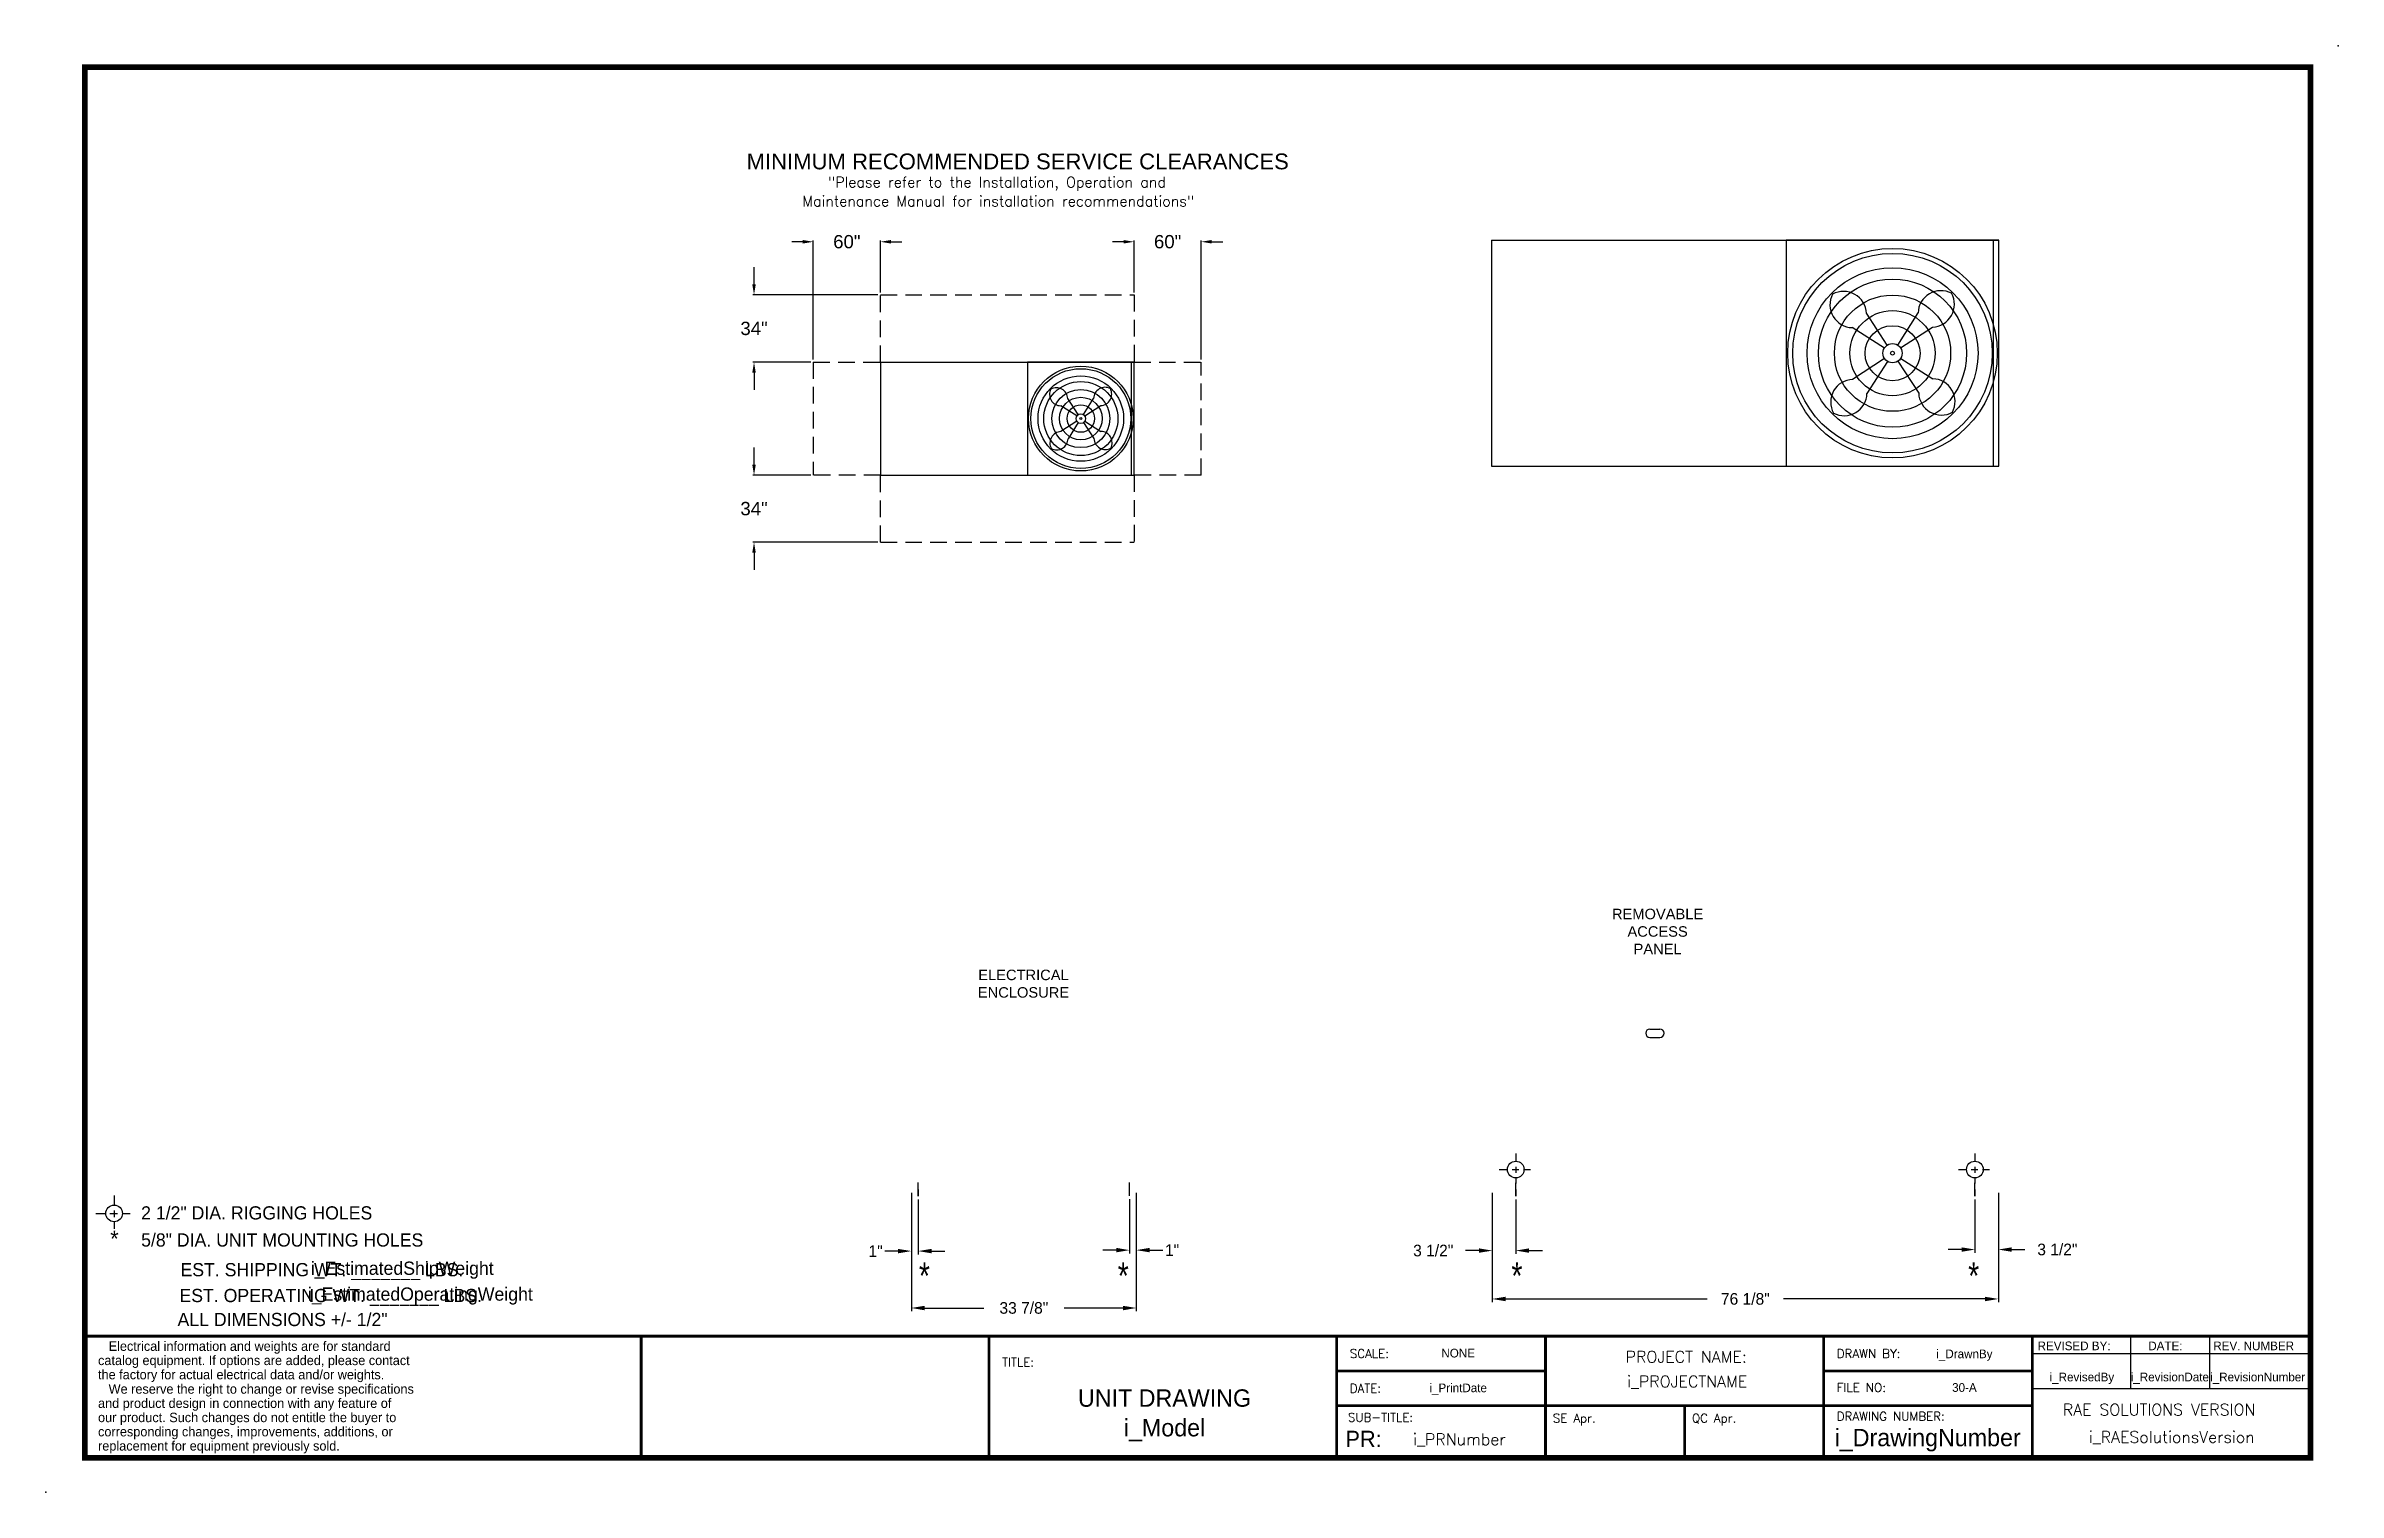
# Model space of a CAD drawing. Extents: x 329 to 674, y -7 to 211.
import ezdxf
from ezdxf.enums import TextEntityAlignment as Align

# ---------------------------------------------------------------- set-up
doc = ezdxf.new("R2010")
doc.units = 0
doc.header["$MEASUREMENT"] = 0
doc.linetypes.add('DASHED', pattern=[0.75, 0.5, -0.25])
doc.layers.get('0').update_dxf_attribs({"color": 1, "linetype": 'CONTINUOUS'})
doc.styles.add('dimentions', font='ARIAL.TTF')
doc.styles.add('SIMPLEX', font='SIMPLEX')
doc.styles.add('SLDTEXTSTYLE0', font='ARIAL.TTF', dxfattribs={"width": 0.75})
doc.dimstyles.get("Standard").update_dxf_attribs({"dimtxt": 1.75, "dimasz": 2, "dimexe": 0.5, "dimexo": 0.5, "dimgap": 0.5, "dimtad": 0, "dimtih": 1, "dimtoh": 1, "dimdec": 3, "dimzin": 0, "dimdsep": 46, "dimlunit": 5, "dimtxsty": 'STANDARD', "dimcen": 0.09, "dimadec": 0, "dimazin": 0, "dimtfac": 1, "dimtdec": 3, "dimtofl": 0, "dimtmove": 0, "dimatfit": 3, "dimfxl": 1, "dimfrac": 2, "dimtolj": 1, "dimtzin": 0, "dimarcsym": 0})

# ---------------------------------------------------------------- blocks, each defined once
blk = doc.blocks.new('*D19')
at = {"color": 0, "lineweight": -2}
for p, q in [((546.44, 38.15), (546.44, 21.69)), ((622.51, 38.15), (622.51, 21.69)), ((548.44, 22.19), (578.73, 22.19)), ((620.51, 22.19), (590.23, 22.19))]:
    blk.add_line(p, q, dxfattribs=at)
at = {"color": 0}
for points in [[(548.44, 22.52), (548.44, 21.85), (546.44, 22.19)], [(620.51, 22.52), (620.51, 21.85), (622.51, 22.19)]]:
    blk.add_solid(points, dxfattribs=at)
at = {"color": 0, "insert": (584.48, 22.19), "char_height": 1.75, "attachment_point": 5}
blk.add_mtext('\\A1;76 1/8"', dxfattribs=at)
blk = doc.blocks.new('*D20')
at = {"color": 0, "lineweight": -2}
for p, q in [((546.44, 38.15), (546.44, 28.96)), ((549.98, 37.15), (549.98, 28.96)), ((544.44, 29.46), (542.44, 29.46)), ((551.98, 29.46), (553.98, 29.46))]:
    blk.add_line(p, q, dxfattribs=at)
at = {"color": 0}
for points in [[(544.44, 29.8), (544.44, 29.13), (546.44, 29.46)], [(551.98, 29.8), (551.98, 29.13), (549.98, 29.46)]]:
    blk.add_solid(points, dxfattribs=at)
at = {"color": 0, "insert": (537.57, 29.46), "char_height": 1.75, "attachment_point": 5}
blk.add_mtext('\\A1;3 1/2"', dxfattribs=at)
blk = doc.blocks.new('*D21')
at = {"color": 0, "lineweight": -2}
for p, q in [((622.51, 38.15), (622.51, 29.12)), ((618.98, 37.15), (618.98, 29.12)), ((616.98, 29.62), (614.98, 29.62)), ((624.51, 29.62), (626.51, 29.62))]:
    blk.add_line(p, q, dxfattribs=at)
at = {"color": 0}
for points in [[(616.98, 29.95), (616.98, 29.28), (618.98, 29.62)], [(624.51, 29.95), (624.51, 29.28), (622.51, 29.62)]]:
    blk.add_solid(points, dxfattribs=at)
at = {"color": 0, "insert": (631.38, 29.62), "char_height": 1.75, "attachment_point": 5}
blk.add_mtext('\\A1;3 1/2"', dxfattribs=at)
blk = doc.blocks.new('*D22')
at = {"color": 0, "lineweight": -2}
for p, q in [((459.13, 38.15), (459.13, 20.33)), ((492.94, 38.15), (492.94, 20.33)), ((461.13, 20.83), (470, 20.83)), ((490.94, 20.83), (482.08, 20.83))]:
    blk.add_line(p, q, dxfattribs=at)
at = {"color": 0}
for points in [[(461.13, 21.16), (461.13, 20.49), (459.13, 20.83)], [(490.94, 21.16), (490.94, 20.49), (492.94, 20.83)]]:
    blk.add_solid(points, dxfattribs=at)
at = {"color": 0, "insert": (476.04, 20.83), "char_height": 1.75, "attachment_point": 5}
blk.add_mtext('\\A1;33 7/8"', dxfattribs=at)
blk = doc.blocks.new('*D23')
at = {"color": 0, "lineweight": -2}
for p, q in [((459.13, 38.15), (459.13, 28.89)), ((460.16, 37.15), (460.16, 28.89)), ((457.13, 29.39), (455.13, 29.39)), ((462.16, 29.39), (464.16, 29.39))]:
    blk.add_line(p, q, dxfattribs=at)
at = {"color": 0}
for points in [[(457.13, 29.72), (457.13, 29.05), (459.13, 29.39)], [(462.16, 29.72), (462.16, 29.05), (460.16, 29.39)]]:
    blk.add_solid(points, dxfattribs=at)
at = {"color": 0, "insert": (453.76, 29.39), "char_height": 1.75, "attachment_point": 5}
blk.add_mtext('\\A1;1"', dxfattribs=at)
blk = doc.blocks.new('*D24')
at = {"color": 0, "lineweight": -2}
for p, q in [((492.94, 38.15), (492.94, 29.03)), ((491.92, 37.21), (491.92, 29.03)), ((489.92, 29.53), (487.92, 29.53)), ((494.94, 29.53), (496.94, 29.53))]:
    blk.add_line(p, q, dxfattribs=at)
at = {"color": 0}
for points in [[(489.92, 29.87), (489.92, 29.2), (491.92, 29.53)], [(494.94, 29.87), (494.94, 29.2), (492.94, 29.53)]]:
    blk.add_solid(points, dxfattribs=at)
at = {"color": 0, "insert": (498.32, 29.53), "char_height": 1.75, "attachment_point": 5}
blk.add_mtext('\\A1;1"', dxfattribs=at)

msp = doc.modelspace()

# ---------------------------------------------------------------- linework, layer by layer
at = {"color": 1, "lineweight": 30, "ltscale": 5}
for p, q in [((442.813, 181.1454), (441.1441, 181.1454)), ((444.39, 163.4352), (444.39, 181.3254)), ((454.4786, 173.5237), (454.4786, 181.3254)), ((454.4786, 173.5237), (454.4786, 181.3254)), ((456.0556, 181.1454), (457.7244, 181.1454)), ((491.0266, 181.1454), (489.3577, 181.1454)), ((492.6036, 173.5237), (492.6036, 181.3254)), ((492.6036, 173.5237), (492.6036, 181.3254)), ((502.6921, 163.4352), (502.6921, 181.3254)), ((504.2691, 181.1454), (505.938, 181.1454)), ((546.3512, 181.3893), (622.6012, 181.3893)), ((546.3512, 181.3893), (546.3512, 147.3893)), ((590.6012, 181.3893), (590.6012, 147.3893)), ((622.6012, 181.3893), (590.6012, 181.3893)), ((590.6012, 181.3893), (606.6012, 181.3893)), ((621.7891, 147.3893), (621.7891, 181.3893)), ((622.6012, 147.3893), (622.6012, 181.3893)), ((435.4858, 174.7257), (435.4858, 177.3145)), ((454.1036, 173.1487), (435.3058, 173.1487)), ((444.015, 163.0602), (435.3058, 163.0602)), ((444.015, 163.0602), (435.3058, 163.0602)), ((454.4786, 163.0602), (492.6036, 163.0602)), ((454.4786, 163.0602), (454.4786, 146.0602)), ((492.6036, 163.0602), (476.6036, 163.0602)), ((476.6036, 163.0602), (476.6036, 146.0602)), ((476.6036, 163.0602), (484.6036, 163.0602)), ((492.1975, 146.0602), (492.1975, 163.0602)), ((492.6036, 146.0602), (492.6036, 163.0602)), ((435.4858, 161.4832), (435.4858, 158.8944)), ((435.4858, 147.6372), (435.4858, 150.226)), ((444.015, 146.0602), (435.3058, 146.0602)), ((444.015, 146.0602), (435.3058, 146.0602)), ((454.4786, 146.0602), (492.6036, 146.0602)), ((476.6036, 146.0602), (492.6036, 146.0602)), ((546.3512, 147.3893), (622.6012, 147.3893)), ((590.6012, 147.3893), (622.6012, 147.3893)), ((454.1036, 135.9716), (435.3058, 135.9716)), ((435.4858, 134.3946), (435.4858, 131.8058)), ((460.1501, 37.7131), (460.1501, 39.7131)), ((460.1623, 37.6506), (460.1623, 39.6506)), ((460.1623, 38.6506), (460.1623, 37.6506)), ((491.9244, 37.7131), (491.9244, 39.7131)), ((549.9762, 37.6506), (549.9762, 39.6506)), ((549.9762, 38.6506), (549.9762, 37.6506)), ((618.9762, 37.6506), (618.9762, 39.6506)), ((618.9762, 38.6506), (618.9762, 37.6506))]:
    msp.add_line(p, q, dxfattribs=at)
at = {"color": 1, "linetype": 'DASHED', "lineweight": 30, "ltscale": 5}
for p, q in [((454.4786, 173.1487), (492.6036, 173.1487)), ((454.4786, 163.0602), (454.4786, 173.1487)), ((492.6036, 173.1487), (492.6036, 163.0602)), ((444.39, 163.0602), (444.39, 146.0602)), ((444.39, 163.0602), (454.4786, 163.0602)), ((492.6036, 163.0602), (502.6921, 163.0602)), ((502.6921, 146.0602), (502.6921, 163.0602)), ((454.4786, 146.0602), (444.39, 146.0602)), ((454.4786, 135.9716), (454.4786, 146.0602)), ((502.6921, 146.0602), (492.6036, 146.0602)), ((492.6036, 146.0602), (492.6036, 135.9716)), ((454.4786, 135.9716), (492.6036, 135.9716))]:
    msp.add_line(p, q, dxfattribs=at)
at = {"color": 1, "lineweight": 30}
for p, q in [((605.8052, 165.6028), (602.6672, 170.3863)), ((607.3793, 165.6144), (610.4464, 170.4436)), ((605.3761, 165.1674), (600.547, 168.2345)), ((607.8147, 165.1854), (612.5982, 168.3233)), ((605.3877, 163.5933), (600.6043, 160.4553)), ((605.8231, 163.1642), (602.756, 158.3351)), ((607.3973, 163.1758), (610.5352, 158.3924)), ((607.8263, 163.6112), (612.6555, 160.5441)), ((483.991, 154.9492), (481.5764, 156.4828)), ((484.2055, 155.1669), (482.6366, 157.5586)), ((484.9926, 155.1727), (486.5262, 157.5873)), ((485.2103, 154.9582), (487.602, 156.5272)), ((483.9968, 154.1621), (481.6051, 152.5932)), ((484.2145, 153.9476), (482.681, 151.533)), ((485.0016, 153.9534), (486.5706, 151.5617)), ((485.2161, 154.1711), (487.6307, 152.6376)), ((570.1325, 62.7649), (571.6325, 62.7649)), ((570.1325, 61.5149), (571.6325, 61.5149))]:
    msp.add_line(p, q, dxfattribs=at)
at = {"lineweight": 30}
for p, q in [((547.4932, 41.6506), (548.7086, 41.6506)), ((549.4098, 41.6506), (550.4347, 41.6506)), ((549.9762, 44.0792), (549.9762, 42.8807)), ((549.9762, 42.0391), (549.9762, 41.1327)), ((551.1359, 41.6506), (552.1744, 41.6506)), ((616.4932, 41.6506), (617.7086, 41.6506)), ((618.4098, 41.6506), (619.4347, 41.6506)), ((618.9762, 44.0792), (618.9762, 42.8807)), ((618.9762, 42.0391), (618.9762, 41.1327)), ((620.1359, 41.6506), (621.1744, 41.6506)), ((549.9762, 40.4853), (549.9762, 39.5402)), ((618.9762, 40.4853), (618.9762, 39.5402)), ((336.5734, 35.0535), (337.9104, 35.0535)), ((338.6817, 35.0535), (339.8091, 35.0535)), ((339.3047, 37.7249), (339.3047, 36.4065)), ((339.3047, 35.4808), (339.3047, 34.4838)), ((340.5804, 35.0535), (341.7227, 35.0535)), ((339.3047, 33.7716), (339.3047, 32.732)), ((418.528, -1.7032), (418.528, 16.592)), ((470.8, -1.7032), (470.8, 16.592)), ((523.072, 16.592), (627.616, 16.592)), ((523.072, -1.7032), (523.072, 16.592)), ((554.4352, 16.592), (554.4352, -1.7032)), ((596.2528, 16.592), (596.2528, 6.1376)), ((627.616, 16.592), (627.616, -1.7032)), ((627.616, 16.592), (669.4336, 16.592)), ((627.616, 16.592), (627.616, 13.9784)), ((627.616, 13.9784), (669.4336, 13.9784)), ((642.371, 16.592), (642.371, 8.7512)), ((654.2539, 16.592), (654.2539, 8.7512)), ((554.4352, 11.3648), (523.072, 11.3648)), ((596.2528, 11.3648), (627.616, 11.3648)), ((596.2528, 6.1376), (596.2528, 11.3648)), ((627.616, 8.7512), (669.4336, 8.7512)), ((627.616, 6.1376), (523.072, 6.1376)), ((575.344, 6.1376), (575.344, -1.7032)), ((596.2528, 6.1376), (596.2528, -1.7032))]:
    msp.add_line(p, q, dxfattribs=at)
at = {"const_width": 0.8364}
msp.add_lwpolyline([(334.8928, -1.7032), (669.4336, -1.7032), (669.4336, 207.3848), (334.8928, 207.3848), (334.8928, -1.7032)], dxfattribs=at)
at = {"lineweight": 30, "const_width": 0.4182}
for points in [[(419.0224, 16.592), (334.8928, 16.592)], [(669.4336, 16.592), (418.528, 16.592), (418.528, -1.7032)], [(470.8, 16.592), (470.8, -1.7032)], [(523.072, 16.592), (523.072, -1.7032)], [(554.4352, 16.592), (554.4352, -1.7032)], [(596.2528, 16.592), (596.2528, -1.7032)], [(627.616, -1.7032), (627.616, 16.592), (669.4336, 16.592)], [(554.4352, 11.3648), (523.072, 11.3648)], [(627.616, 11.3648), (596.2528, 11.3648), (596.2528, -1.7032)], [(627.616, 6.1376), (523.072, 6.1376)], [(575.344, 6.1376), (575.344, -1.7032)]]:
    msp.add_lwpolyline(points, dxfattribs=at)
at = {"color": 1, "lineweight": 30}
for centre, radius in [((606.6012, 164.3893), 15.75), ((606.6012, 164.3893), 15), ((606.6012, 164.3893), 12.8518), ((606.6012, 164.3893), 11.1391), ((606.6012, 164.3893), 8.7386), ((606.6012, 164.3893), 6.4014), ((606.6012, 164.3893), 4.1326), ((606.6012, 164.3893), 1.4513), ((484.6036, 154.5602), 7.875), ((484.6036, 154.5602), 7.5), ((606.6012, 164.3893), 0.2865), ((484.6036, 154.5602), 6.4259), ((484.6036, 154.5602), 5.5696), ((484.6036, 154.5602), 4.3693), ((484.6036, 154.5602), 3.2007), ((484.6036, 154.5602), 2.0663), ((484.6036, 154.5602), 0.7256), ((484.6036, 154.5602), 0.1432), ((549.9762, 41.6506), 1.25), ((618.9762, 41.6506), 1.25)]:
    msp.add_circle(centre, radius, dxfattribs=at)
at = {"lineweight": 30}
msp.add_circle((339.3047, 35.0535), 1.2536, dxfattribs=at)
at = {"color": 1, "lineweight": 30}
for centre, radius, start, end in [((600.6272, 171.6602), 3.4266, 152.144467, 268.658826), ((599.2431, 170.2556), 3.4266, 2.185287, 118.699646), ((613.8721, 170.3634), 3.4266, 62.144467, 178.658826), ((612.4675, 171.7474), 3.4266, 272.185287, 28.699646), ((481.6165, 158.1956), 1.7133, 152.144467, 268.658826), ((480.9245, 157.4933), 1.7133, 2.185287, 118.699646), ((488.239, 157.5472), 1.7133, 62.144467, 178.658826), ((487.5367, 158.2392), 1.7133, 272.185287, 28.699646), ((600.7349, 157.0312), 3.4266, 92.185287, 208.699646), ((612.5753, 157.1184), 3.4266, 332.144467, 88.658826), ((599.3304, 158.4153), 3.4266, 242.144467, 358.658826), ((613.9593, 158.523), 3.4266, 182.185287, 298.699646), ((481.6704, 150.8811), 1.7133, 92.185287, 208.699646), ((487.5906, 150.9247), 1.7133, 332.144467, 88.658826), ((480.9681, 151.5731), 1.7133, 242.144467, 358.658826), ((488.2826, 151.627), 1.7133, 182.185287, 298.699646), ((570.1325, 62.1399), 0.625, 90, 270), ((571.6325, 62.1399), 0.625, 270, 90)]:
    msp.add_arc(centre, radius, start, end, dxfattribs=at)
for p in [(673.5793, 210.6057), (627.616, -1.7032), (329.0454, -6.8603)]:
    msp.add_point(p)
at = {"color": 1, "lineweight": 30, "ltscale": 5}
for points in [[(442.813, 181.4082), (442.813, 180.8826), (444.39, 181.1454)], [(456.0556, 181.4082), (456.0556, 180.8826), (454.4786, 181.1454)], [(491.0266, 181.4082), (491.0266, 180.8826), (492.6036, 181.1454)], [(504.2691, 181.4082), (504.2691, 180.8826), (502.6921, 181.1454)], [(435.2229, 174.7257), (435.7486, 174.7257), (435.4858, 173.1487)], [(435.2229, 161.4832), (435.7486, 161.4832), (435.4858, 163.0602)], [(435.2229, 147.6372), (435.7486, 147.6372), (435.4858, 146.0602)], [(435.2229, 134.3946), (435.7486, 134.3946), (435.4858, 135.9716)]]:
    msp.add_solid(points, dxfattribs=at)

# ---------------------------------------------------------------- texts
at = {"lineweight": 30}
for s, height, style, p in [('MINIMUM RECOMMENDED SERVICE CLEARANCES', 2.376, 'dimentions', (434.3623, 192.0377)), ('SCALE:', 1.3068, 'SIMPLEX', (525.0322, 13.325)), ('DRAWN BY:', 1.3068, 'SIMPLEX', (598.213, 13.325)), ('TITLE:', 1.3068, 'SIMPLEX', (472.7602, 12.0182)), ('DATE:', 1.3068, 'SIMPLEX', (525.0322, 8.0978)), ('FILE NO:', 1.3068, 'SIMPLEX', (598.213, 8.2241)), ('SUB-TITLE:', 1.3068, 'SIMPLEX', (524.749, 3.7329)), ('SE Apr.', 1.3068, 'SIMPLEX', (555.5463, 3.6115)), ('QC Apr.', 1.3068, 'SIMPLEX', (576.4551, 3.6115)), ('DRAWING NUMBER:', 1.3068, 'SIMPLEX', (598.213, 3.8916)), ('RAE SOLUTIONS VERSION', 1.73543, 'SIMPLEX', (632.1975, 4.6818))]:
    msp.add_text(s, height=height, dxfattribs=dict(at, style=style)).set_placement(p)
at = {"lineweight": 30, "style": 'SIMPLEX'}
for s, height, p in [('"Please refer to the Installation, Operation and', 1.577664, (472.0002, 189.3201)), ('Maintenance Manual for installation recommendations"', 1.577664, (472.1884, 186.4604)), ('PROJECT NAME:', 1.73543, (575.6065, 12.6282)), ('i_PROJECTNAME', 1.73543, (575.7384, 8.9136)), ('i_PRNumber', 1.73543, (541.502, 0.2222)), ('i_RAESolutionsVersion', 1.73543, (648.5679, 0.5583))]:
    msp.add_text(s, height=height, dxfattribs=at).set_placement(p, align=Align.CENTER)
at = {"lineweight": 30}
for s, height, p in [('2 1/2" DIA. RIGGING HOLES', 1.986336, (343.3646, 34.1382)), ('5/8" DIA. UNIT MOUNTING HOLES', 1.986336, (343.3646, 30.064)), ('   Electrical information and weights are for standard', 1.425499, (336.8914, 14.3853)), ('REVISED BY:', 1.3068, (628.4004, 14.4853)), ('DATE:', 1.3068, (645.0416, 14.4853)), ('REV. NUMBER', 1.3068, (654.814, 14.4853)), ('the factory for actual electrical data and/or weights.', 1.425499, (336.8914, 10.1088)), ('catalog equipment. If options are added, please contact', 1.425499, (336.8914, 12.247)), ('and product design in connection with any feature of', 1.425499, (336.8914, 5.8053)), ('   We reserve the right to change or revise specifications', 1.425499, (336.8914, 7.9436)), ('our product. Such changes do not entitle the buyer to', 1.425499, (336.8914, 3.6671)), ('corresponding changes, improvements, additions, or ', 1.425499, (336.8914, 1.5288)), ('replacement for equipment previously sold.', 1.425499, (336.8914, -0.6094))]:
    msp.add_text(s, height=height, dxfattribs=at).set_placement(p)
for s, height, p in [('*', 2.4446, (339.3563, 30.0296)), ('EST. SHIPPING WT. _______ LBS.', 1.986336, (370.5392, 25.6003)), ('i_EstimatedShipWeight', 1.988616, (382.6123, 25.8173)), ('EST. OPERATING WT. _______ LBS.', 1.986336, (371.8582, 21.7149)), ('i_EstimatedOperatingWeight', 1.986336, (385.3302, 21.9319)), ('ALL DIMENSIONS +/- 1/2"', 1.986336, (364.6254, 18.1101)), ('NONE', 1.3068, (541.3187, 13.394)), ('i_DrawnBy', 1.3068, (617.407, 13.2819)), ('i_RevisedBy', 1.3068, (635.0602, 9.7995)), ('i_RevisionDate', 1.3068, (648.2823, 9.7995)), ('i_RevisionNumber', 1.3068, (661.4791, 9.7995)), ('UNIT DRAWING', 2.6136, (497.183, 5.9842)), ('i_PrintDate', 1.3068, (541.3187, 8.1668)), ('30-A', 1.3068, (617.407, 8.2259)), ('i_Model', 2.6136, (497.183, 1.5297)), ('i_DrawingNumber', 2.6136, (611.8866, 0.0455))]:
    msp.add_text(s, height=height, dxfattribs=at).set_placement(p, align=Align.CENTER)
msp.add_text('PR:', height=2.45025, dxfattribs=at).set_placement((529.8295, -0.0798), align=Align.RIGHT)
at = {"color": 1, "lineweight": 30}
for s, insert, char_height, attachment_point, style in [('\\A1;60"', (449.4343, 181.1454), 2, 5, 'dimentions'), ('\\A1;60"', (497.6479, 181.1454), 2, 5, 'dimentions'), ('\\A1;34"', (435.4858, 168.1045), 2, 5, 'dimentions'), ('\\A1;34"', (435.4858, 141.0159), 2, 5, 'dimentions'), ('\\pi-3.377,l3.377,t3.377;REMOVABLE\\PACCESS\\PPANEL', (571.2937, 77.4435), 1.577, 5, 'dimentions'), ('ELECTRICAL\\PENCLOSURE', (475.9868, 69.5861), 1.577, 5, 'dimentions'), ('*', (460.267, 27.7044), 4.0516, 1, 'SLDTEXTSTYLE0'), ('*', (549.3253, 27.7044), 4.0516, 1, 'SLDTEXTSTYLE0')]:
    msp.add_mtext(s, dxfattribs=dict(at, insert=insert, char_height=char_height, attachment_point=attachment_point, style=style))
at = {"color": 1, "lineweight": 30, "extrusion": (0, 0, -1), "char_height": 4.0516, "attachment_point": 1, "text_direction": (-1, 0, 0), "style": 'SLDTEXTSTYLE0'}
for insert in [(491.8075, 27.7044), (619.6271, 27.7044)]:
    msp.add_mtext('*', dxfattribs=dict(at, insert=insert))

# ---------------------------------------------------------------- dimensions: what is measured, and where the dimension line sits
for base, p1, p2, picture, middle in [((459.131, 29.3881), (460.1623, 37.6506), (459.131, 38.6506), '*D23', (453.756, 29.3881)), ((492.9435045839, 20.8253940977), (459.1310045839, 38.6506358021), (492.9435045839, 38.6506358021), '*D22', (476.0372545839, 20.8253940977)), ((492.9435, 29.5319), (491.9244, 37.7131), (492.9435, 38.6506), '*D24', (498.3185, 29.5319)), ((546.445, 29.4647), (549.9762, 37.6506), (546.445, 38.6506), '*D20', (537.57, 29.4647)), ((622.507475877, 22.1880931065), (546.444975877, 38.6506358021), (622.507475877, 38.6506358021), '*D19', (584.476225877, 22.1880931065)), ((622.5075, 29.6157), (618.9762, 37.6506), (622.5075, 38.6506), '*D21', (631.3825, 29.6157))]:
    dim = msp.add_linear_dim(base=base, p1=p1, p2=p2, dimstyle='Standard', override={"dimpost": '"'})
    dim.commit()
    dim.dimension.update_dxf_attribs({"geometry": picture, "text_midpoint": middle})

doc.saveas('drawing.dxf')
